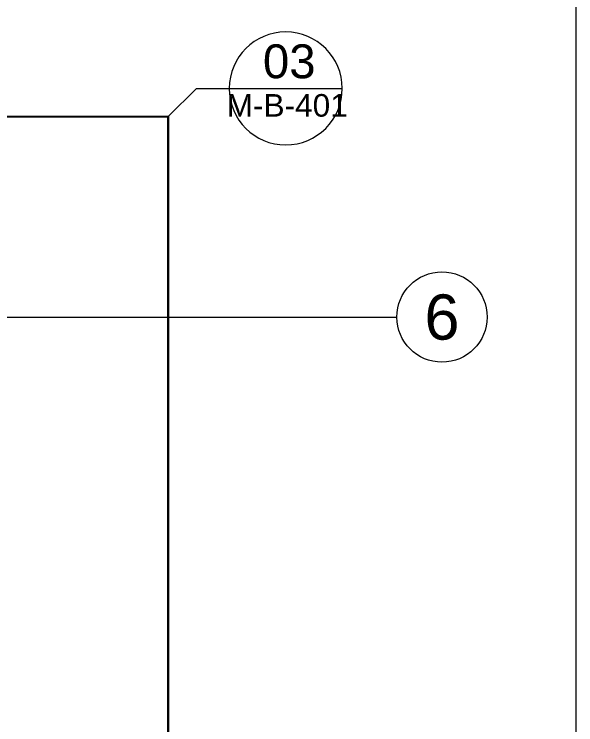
# Model space of a CAD drawing. Extents: x -1073 to 35213, y -1180 to 6950.
# Drawn here: x 6206.5 to 6455.1, y 2972 to 3286.6 of the extents above; entities that cross this region are included whole.
import ezdxf
from ezdxf.enums import TextEntityAlignment as Align

# ---------------------------------------------------------------- set-up
doc = ezdxf.new("R2010")
doc.units = 0
doc.header["$LTSCALE"] = 25
doc.linetypes.add('HIDDEN2', pattern=[4.7625, 3.175, -1.5875])
doc.layers.get('0').update_dxf_attribs({"color": 9, "lineweight": 9})
for name, color, linetype, lineweight in [('21', 9, 'Continuous', 9), ('24', 9, 'Continuous', 9), ('40A', 9, 'Continuous', 9)]:
    doc.layers.add(name, color=color, linetype=linetype, lineweight=lineweight)
doc.styles.add('Arial', font='arial.ttf', dxfattribs={"height": 2.5})

# ---------------------------------------------------------------- blocks, each defined once
blk = doc.blocks.new('0_aks')
at = {"linetype": 'Continuous'}
blk.add_circle((0, 0), 2, dxfattribs=at)
at = {"style": 'Arial'}
blk.add_attdef('AKS', text='', height=2, dxfattribs=at).set_placement((0, 0), align=Align.MIDDLE_CENTER)
blk = doc.blocks.new('p-aks_vw')
at = {"layer": '24', "ltscale": 2}
blk.add_lwpolyline([(5680, 2840), (5975, 2840)], dxfattribs=at)
at = {"layer": '24', "xscale": 10, "yscale": 10, "zscale": 10}
blk.add_blockref('0_aks', (5995, 2840), dxfattribs=at).add_auto_attribs({'AKS': '6'})
blk = doc.blocks.new('0_detailbox1')
blk.add_lwpolyline([(10.411, -2.5), (7.911, 0), (-5, 0)])
blk.add_circle((0, 0), 5)
at = {"style": 'Arial'}
blk.add_attdef('DETAYADI', text='', height=3, dxfattribs=at).set_placement((0, 0), align=Align.BOTTOM_CENTER)
blk.add_attdef('PAFTAADI', text='', height=2, dxfattribs=at).set_placement((0, -0.5), align=Align.TOP_CENTER)

msp = doc.modelspace()

# ---------------------------------------------------------------- linework, layer by layer
at = {"layer": '21', "linetype": 'HIDDEN2', "ltscale": 0.1, "const_width": 1}
msp.add_lwpolyline([(5750.84, 2392.59), (6274.63, 2392.59), (6274.63, 3241.21), (5750.84, 3241.21)], close=True, dxfattribs=at)
at = {"layer": '40A'}
msp.add_lwpolyline([(80, 4190), (6455.06, 4190), (6455.06, 15), (80, 15)], close=True, dxfattribs=at)

# ---------------------------------------------------------------- block references
at = {"layer": '21'}
ref = msp.add_blockref('0_detailbox1', (6326.69, 3253.71), dxfattribs=dict(at, xscale=-5, yscale=5, zscale=5))
ref.add_attrib('DETAYADI', '03', dxfattribs={"layer": '0', "height": 15, "style": 'Arial'}).set_placement((6328.25, 3253.71), align=Align.BOTTOM_CENTER)
ref.add_attrib('PAFTAADI', 'M-B-401', dxfattribs={"layer": '0', "height": 10, "style": 'Arial'}).set_placement((6327.36, 3251.21), align=Align.TOP_CENTER)
at = {"layer": '24'}
msp.add_blockref('p-aks_vw', (400.84, 312.5), dxfattribs=at)

doc.saveas('drawing.dxf')
